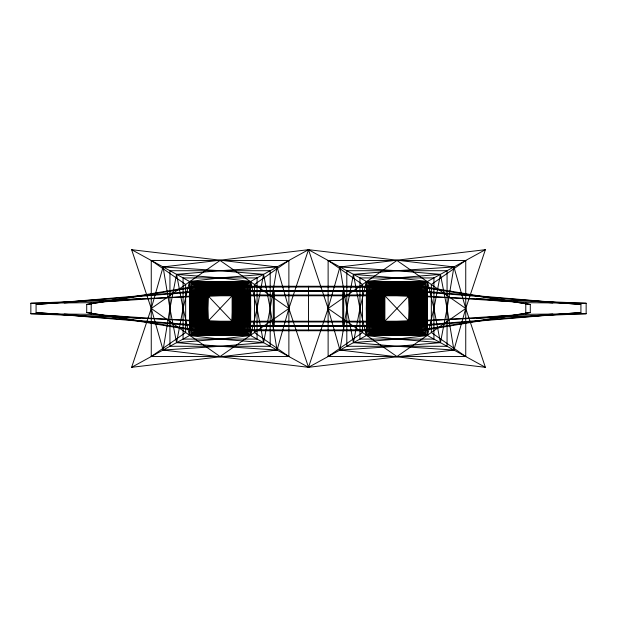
<?xml version="1.0" encoding="UTF-8"?>
<svg xmlns="http://www.w3.org/2000/svg" width="617" height="617" viewBox="0 0 617 617"><rect width="100%" height="100%" fill="white"/><g stroke="black" fill="none" stroke-linecap="round" stroke-linejoin="round"><path stroke-width="0.93" d="M485.363 367.308L427.496 335.548L408.994 321.218L384.877 295.782L366.367 281.452L308.5 249.692L288.879 308.5L277.056 350.047L131.637 367.308L151.258 308.5L163.081 266.953L308.5 249.692L328.121 308.5L339.944 350.047L485.363 367.308L465.742 308.5L453.919 266.953L308.5 249.692L250.633 281.452L190.792 282.455L248.065 283.442L193.368 284.445L245.558 285.378L195.705 286.257L195.149 331.175L193.985 284.923L192.735 333.041L191.447 282.956L190.159 335.039L189.504 308.5L190.159 281.961L191.447 334.044L192.735 283.959L193.985 332.077L195.149 285.825L195.705 330.743L245.558 331.622L193.368 332.555L248.065 333.558L190.792 334.545L250.633 335.548L308.5 367.308L453.919 350.047L465.742 308.5L485.363 249.692L339.944 266.953L328.121 308.5L308.5 367.308L163.081 350.047L151.258 308.5L131.637 249.692L277.056 266.953L288.879 308.5L308.5 367.308L366.367 335.548L384.877 321.218L408.994 295.782L427.496 281.452L485.363 249.692M131.637 249.692L189.504 281.452L249.345 282.455L192.064 283.442L246.761 284.445L194.579 285.378L244.432 286.257L244.988 331.175L246.152 284.923L247.402 333.041L248.69 282.956L249.978 335.039L250.633 308.5L249.978 281.961L248.69 334.044L247.402 283.959L246.152 332.077L244.988 285.825L244.432 330.743L196.7 329.972L197.193 287.406L198.126 328.869L199.075 288.864L200.016 327.403L200.926 290.298L201.358 326.37L239.666 327.049L199.546 327.774L241.555 328.514L197.656 329.231C271.565 330.905 345.435 330.905 419.344 329.231L375.445 328.514L417.454 327.774L377.334 327.049L415.642 326.37L580.921 312.48L580.921 304.52L415.642 290.63L377.334 289.951L417.454 289.226L375.445 288.486L419.344 287.769C345.435 286.095 271.565 286.095 197.656 287.769L241.555 288.486L199.546 289.226L239.666 289.951L201.358 290.63L36.079 304.52L36.079 312.48L201.358 326.37L415.642 326.37L416.074 290.298L416.984 327.403L417.925 288.864L418.874 328.869L419.807 287.406L420.3 329.972L372.568 330.743L372.012 285.825L370.848 332.077L369.598 283.959L368.31 334.044L367.022 281.961L366.367 308.5L367.022 335.039L368.31 282.956L369.598 333.041L370.848 284.923L372.012 331.175L372.568 286.257L422.421 285.378L370.239 284.445L424.936 283.442L367.655 282.455L427.496 281.452L433.921 308.5L440.438 342.651L396.932 346.284L339.944 350.047L346.808 308.5L353.425 274.349L396.932 270.716L453.919 266.953L447.063 308.5L440.438 342.651L396.932 339.072L366.367 335.548L359.942 308.5L353.425 274.349L396.932 277.928L427.496 281.452L427.496 335.548L396.932 339.072L353.425 342.651L346.808 308.5L339.944 266.953L396.932 270.716L440.438 274.349L447.063 308.5L453.919 350.047L396.932 346.284L353.425 342.651L359.942 308.5L366.367 281.452L396.932 277.928L440.438 274.349L433.921 308.5L427.496 335.548L366.367 335.548L366.367 281.452L427.496 281.452M86.712 312.51L196.7 329.972L242.473 329.231L198.581 328.514L240.591 327.774L200.471 327.049L238.779 326.37L239.211 290.298L240.113 327.403L241.062 288.864L242.003 328.869L242.944 287.406L243.43 329.972L195.705 330.743L86.712 312.51L86.712 304.49L195.705 286.257L421.295 286.257L530.288 304.49L530.288 312.51L421.295 330.743L371.442 331.622L423.632 332.555L368.935 333.558L426.208 334.545L366.367 335.548M530.288 304.49L420.3 287.028L374.527 287.769L418.419 288.486L376.409 289.226L416.529 289.951L378.221 290.63L377.789 326.702L376.887 289.597L375.938 328.136L374.997 288.131L374.056 329.594L373.57 287.028L421.295 286.257L421.851 331.175L423.015 284.923L424.265 333.041L425.553 282.956L426.841 335.039L427.496 308.5L426.841 281.961L425.553 334.044L424.265 283.959L423.015 332.077L421.851 285.825L421.295 330.743L195.705 330.743L195.705 286.257L243.43 287.028L244.432 330.743L194.579 331.622L246.761 332.555L192.064 333.558L249.345 334.545L189.504 335.548L131.637 367.308M427.496 335.548L367.655 334.545L424.936 333.558L370.239 332.555L422.421 331.622L372.568 330.743L372.568 286.257L420.3 287.028L419.807 329.594L418.874 288.131L417.925 328.136L416.984 289.597L416.074 326.702L415.642 290.63L201.358 290.63L200.926 326.702L200.016 289.597L199.075 328.136L198.126 288.131L197.193 329.594L196.7 287.028L244.432 286.257L244.432 330.743M586.15 303.255L525.784 302.677L409.997 295.011L382.926 294.27L411.794 293.615L381.082 292.844L413.737 292.111C343.576 290.43 273.424 290.43 203.263 292.111L235.918 292.844L205.206 293.615L234.074 294.27L207.003 295.011L206.548 322.344L205.646 293.954L204.728 323.755L203.757 292.489L202.823 325.228L202.361 308.5L202.823 291.772L203.757 324.511L204.728 293.245L205.646 323.046L206.548 294.656L207.003 321.989L234.074 322.73L205.206 323.385L235.918 324.156L203.263 324.889C273.424 326.57 343.576 326.57 413.737 324.889L381.082 324.156L411.794 323.385L382.926 322.73L409.997 321.989L525.784 314.323L586.15 313.745L586.15 303.255L383.874 295.011L383.412 322.344L382.509 293.954L381.591 323.755L380.62 292.489L379.694 325.228L379.231 308.5L379.694 291.772L380.62 324.511L381.591 293.245L382.509 323.046L383.412 294.656L383.874 321.989L410.945 322.73L382.077 323.385L412.788 324.156L380.134 324.889L414.639 325.583L580.921 312.48M36.079 312.48L202.361 325.583L236.866 324.889L204.212 324.156L234.923 323.385L206.055 322.73L233.126 321.989L233.588 294.656L234.491 323.046L235.409 293.245L236.38 324.511L237.306 291.772L237.769 308.5L237.306 325.228L236.38 292.489L235.409 323.755L234.491 293.954L233.588 322.344L233.126 295.011L206.055 294.27L234.923 293.615L204.212 292.844L236.866 292.111L202.361 291.417L36.079 304.52M30.85 313.745L91.216 314.323L207.003 321.989L409.997 321.989L410.452 294.656L411.354 323.046L412.272 293.245L413.243 324.511L414.177 291.772L414.639 308.5L414.177 325.228L413.243 292.489L412.272 323.755L411.354 293.954L410.452 322.344L409.997 295.011L207.003 295.011L91.216 302.677L30.85 303.255L30.85 313.745L233.126 321.989L233.126 295.011L30.85 303.255M195.705 330.743L196.7 287.028L420.3 287.028L421.295 330.743L373.57 329.972L372.568 286.257M244.432 286.257L243.43 329.972L243.43 287.028L242.944 329.594L242.003 288.131L241.062 328.136L240.113 289.597L239.211 326.702L238.779 290.63L200.471 289.951L240.591 289.226L198.581 288.486L242.473 287.769L196.7 287.028L86.712 304.49M372.568 330.743L373.57 287.028L373.57 329.972L374.056 287.406L374.997 328.869L375.938 288.864L376.887 327.403L377.789 290.298L378.221 326.37L416.529 327.049L376.409 327.774L418.419 328.514L374.527 329.231L420.3 329.972L530.288 312.51M195.705 286.257L196.7 329.972L420.3 329.972L421.295 286.257L371.442 285.378L423.632 284.445L368.935 283.442L426.208 282.455L366.367 281.452M201.358 326.37L202.361 291.417L238.779 290.63L238.779 326.37L202.361 325.583L201.358 290.63L201.358 326.37L237.769 325.583L238.779 290.63M378.221 326.37L379.231 291.417L379.231 325.583L415.642 326.37L415.642 290.63L414.639 325.583L378.221 326.37L378.221 290.63L414.639 291.417L580.921 304.52M207.003 321.989L207.003 295.011C274.65 295.697 342.35 295.697 409.997 295.011L409.997 321.989C342.35 321.303 274.65 321.303 207.003 321.989L208.006 295.782L189.504 281.452L183.079 308.5L176.562 342.651L220.068 346.284L277.056 350.047L270.192 308.5L263.575 274.349L220.068 270.716L163.081 266.953L169.937 308.5L176.562 342.651L220.068 339.072L250.633 335.548L257.058 308.5L263.575 274.349L220.068 277.928L189.504 281.452L189.504 335.548L220.068 339.072L263.575 342.651L270.192 308.5L277.056 266.953L220.068 270.716L176.562 274.349L169.937 308.5L163.081 350.047L220.068 346.284L263.575 342.651L257.058 308.5L250.633 281.452L220.068 277.928L176.562 274.349L183.079 308.5L189.504 335.548L250.633 335.548L250.633 281.452L189.504 281.452M233.126 295.011L232.123 321.218L250.633 335.548M586.15 313.745L383.874 321.989L384.877 295.782L384.877 321.218L383.874 295.011L410.945 294.27L382.077 293.615L412.788 292.844L380.134 292.111L414.639 291.417L415.642 326.37M189.504 335.548L208.006 321.218L408.994 321.218L409.997 295.011M207.003 295.011L208.006 321.218L232.123 295.782L250.633 281.452M151.258 356.541L185.663 332.517L185.663 284.483L151.258 260.459L151.258 356.541L288.879 356.541L288.879 260.459L151.258 260.459M288.879 260.459L254.474 284.483L254.474 332.517L288.879 356.541M328.121 356.541L362.526 332.517L362.526 284.483L328.121 260.459L328.121 356.541L465.742 356.541L465.742 260.459L328.121 260.459M465.742 260.459L431.337 284.483L431.337 332.517L465.742 356.541M140.344 298.636L110.69 301.389L87.776 300.857L64.245 302.939M476.656 318.364L506.31 315.611L529.224 316.143L552.755 314.061M208.006 321.218L208.006 295.782L408.994 295.782L409.997 321.989M552.755 302.939L529.224 300.857L506.31 301.389L476.656 298.636M64.245 314.061L87.776 316.143L110.69 315.611L140.344 318.364M208.006 295.782L232.123 321.218L232.123 295.782L233.126 321.989M378.221 290.63L379.231 325.583M238.779 326.37L237.769 291.417L237.769 325.583M525.784 302.677L525.784 314.323M421.295 286.257L421.295 330.743M420.3 287.028L420.3 329.972M408.994 295.782L408.994 321.218M383.874 295.011L383.874 321.989M343.715 286.257L343.715 330.743M342.728 290.63L342.728 326.37M308.5 286.257L308.5 330.743M274.272 290.63L274.272 326.37M273.285 286.257L273.285 330.743M196.7 287.028L196.7 329.972M91.216 302.677L91.216 314.323M220.068 260.459L151.258 308.5L220.068 356.541L288.879 308.5L220.068 260.459M396.932 260.459L328.121 308.5L396.932 356.541L465.742 308.5L396.932 260.459M270.192 270.716L169.937 270.716L169.937 346.284L270.192 346.284L270.192 270.716M447.063 270.716L346.808 270.716L346.808 346.284L447.063 346.284L447.063 270.716M257.058 277.928L183.079 277.928L183.079 339.072L257.058 339.072L257.058 277.928M433.921 277.928L359.942 277.928L359.942 339.072L433.921 339.072L433.921 277.928M414.639 291.417L202.361 291.417L202.361 325.583L414.639 325.583L414.639 291.417"/></g></svg>
